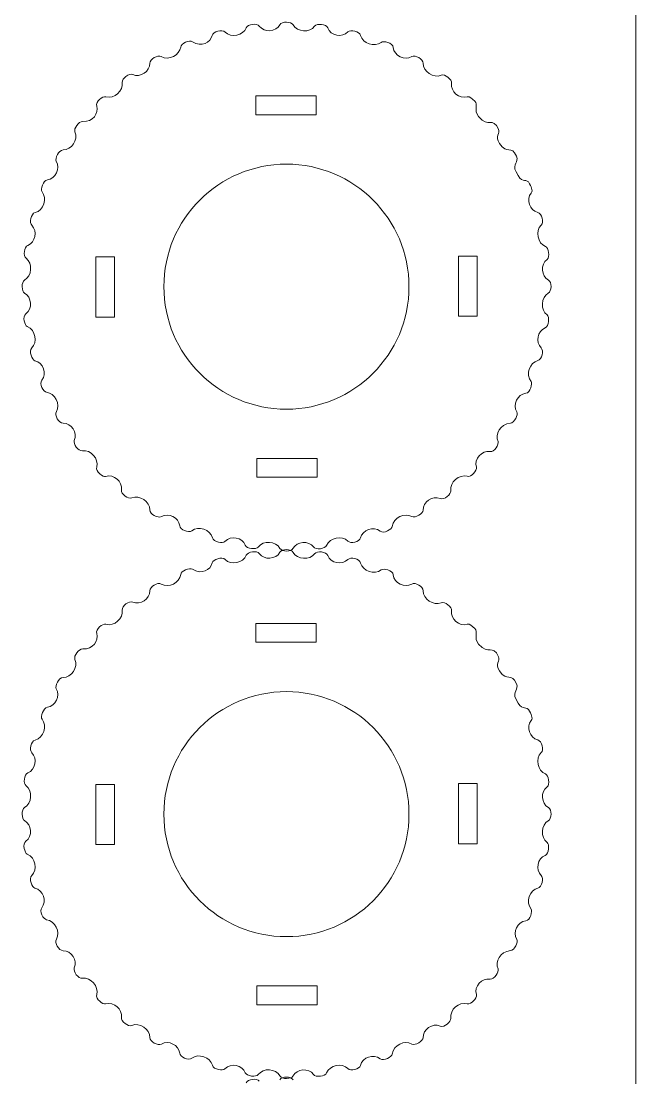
# Model space of a CAD drawing. Header units: centimetres. Extents: x -58 to 58, y -52 to 52.
# Drawn here: x 1.51 to 11.43, y -35.32 to -18.27 of the extents above; entities that cross this region are included whole.
import ezdxf

# ---------------------------------------------------------------- set-up
doc = ezdxf.new("R2010")
doc.units = ezdxf.units.CM
doc.header["$MEASUREMENT"] = 0
doc.layers.add('Camada 1', color=7, linetype='Continuous')

msp = doc.modelspace()

# ---------------------------------------------------------------- linework, layer by layer
at = {"layer": 'Camada 1', "color": 5, "lineweight": 9}
msp.add_open_spline([(11.4264, -1.18999), (11.4264, -1.18999), (11.4264, -51.17008), (11.4264, -51.17008)], degree=3, dxfattribs=at)
at = {"layer": 'Camada 1', "color": 3, "lineweight": 9}
for points in [[(4.80161, -18.44613), (4.75148, -18.39417), (4.60906, -18.44221), (4.59505, -18.50022)], [(5.14401, -18.37635), (5.09607, -18.50207), (4.8951, -18.54301), (4.80161, -18.44613)], [(5.35388, -18.34973), (5.31331, -18.29379), (5.16499, -18.32138), (5.14401, -18.37635)], [(5.68607, -18.32791), (5.62213, -18.44586), (5.43226, -18.45782), (5.35388, -18.34973)], [(5.89826, -18.33002), (5.86622, -18.27245), (5.71755, -18.26987), (5.68607, -18.32791)], [(6.24533, -18.35261), (6.16583, -18.46005), (5.96324, -18.44675), (5.89826, -18.33002)], [(6.45676, -18.37972), (6.4322, -18.3158), (6.2834, -18.30118), (6.24533, -18.35261)], [(6.781, -18.44405), (6.68918, -18.541), (6.50464, -18.50427), (6.45676, -18.37972)], [(6.98807, -18.50136), (6.97029, -18.43064), (6.82088, -18.40198), (6.781, -18.44405)], [(4.27756, -18.60253), (4.22611, -18.56865), (4.09252, -18.62957), (4.08613, -18.68725)], [(4.59505, -18.50022), (4.56754, -18.61415), (4.41886, -18.69554), (4.27756, -18.60253)], [(7.31668, -18.61332), (7.2119, -18.69614), (7.02056, -18.63066), (6.98807, -18.50136)], [(7.51377, -18.69291), (7.50644, -18.61987), (7.36044, -18.57873), (7.31668, -18.61332)], [(4.08613, -18.68725), (4.07139, -18.82044), (3.88835, -18.91088), (3.77347, -18.84198)], [(7.81262, -18.84157), (7.69918, -18.91107), (7.52718, -18.82676), (7.51377, -18.69291)], [(3.77347, -18.84198), (3.71422, -18.80643), (3.58565, -18.8847), (3.58703, -18.94921)], [(7.99515, -18.94874), (7.99619, -18.88275), (7.86938, -18.80681), (7.81262, -18.84157)], [(3.58703, -18.94921), (3.58991, -19.08127), (3.43392, -19.18631), (3.31159, -19.13151)], [(8.28861, -19.14229), (8.16566, -19.19751), (7.99302, -19.08358), (7.99515, -18.94874)], [(3.1439, -19.25979), (3.1654, -19.39311), (3.01043, -19.52935), (2.88089, -19.4906)], [(3.31159, -19.13151), (3.2545, -19.10594), (3.13328, -19.19382), (3.1439, -19.25979)], [(8.45422, -19.27308), (8.46346, -19.2118), (8.34547, -19.11675), (8.28861, -19.14229)], [(8.70606, -19.48934), (8.57725, -19.52972), (8.43434, -19.40495), (8.45422, -19.27308)], [(2.88089, -19.4906), (2.82563, -19.47406), (2.70981, -19.56939), (2.73063, -19.63995)], [(8.83003, -19.56071), (8.77726, -19.51893), (8.74959, -19.47569), (8.70606, -19.48934)], [(8.89048, -19.80974), (8.80029, -19.70658), (8.89335, -19.61084), (8.83003, -19.56071)], [(2.73063, -19.63995), (2.76408, -19.75326), (2.67313, -19.9), (2.50547, -19.88879)], [(2.50547, -19.88879), (2.44369, -19.88465), (2.35593, -20.00188), (2.38086, -20.05759)], [(9.21231, -20.01337), (9.11237, -19.80192), (9.05797, -20.00133), (8.89048, -19.80974)], [(2.38086, -20.05759), (2.43576, -20.18027), (2.32314, -20.35053), (2.18876, -20.34836)], [(9.22702, -20.24381), (9.14785, -20.1254), (9.24425, -20.08094), (9.21231, -20.01337)], [(9.5009, -20.44892), (9.41864, -20.25846), (9.35208, -20.43087), (9.22702, -20.24381)], [(2.18876, -20.34836), (2.11716, -20.34719), (2.05268, -20.48953), (2.07861, -20.53037)], [(9.49424, -20.70262), (9.42766, -20.56711), (9.54431, -20.54938), (9.5009, -20.44892)], [(2.07861, -20.53037), (2.15094, -20.6443), (2.06764, -20.81447), (1.93518, -20.8295)], [(3.81458, -22.55372), (3.81458, -21.46218), (4.69945, -20.57731), (5.79099, -20.57731)], [(5.79099, -20.57731), (6.88253, -20.57731), (7.7674, -21.46218), (7.7674, -22.55372)], [(9.69749, -20.86389), (9.63417, -20.80858), (9.58841, -20.89423), (9.49424, -20.70262)], [(1.93518, -20.8295), (1.86817, -20.8371), (1.82118, -20.9885), (1.84945, -21.02191)], [(9.73721, -21.04357), (9.77483, -20.99625), (9.7355, -20.94581), (9.69749, -20.86389)], [(1.84945, -21.02191), (1.93813, -21.12665), (1.87164, -21.32681), (1.73811, -21.35829)], [(9.8433, -21.35611), (9.71505, -21.32423), (9.65485, -21.14716), (9.73721, -21.04357)], [(1.73811, -21.35829), (1.66643, -21.37517), (1.64521, -21.52605), (1.68425, -21.56337)], [(9.89966, -21.56057), (9.94438, -21.51838), (9.91043, -21.37279), (9.8433, -21.35611)], [(1.68425, -21.56337), (1.78061, -21.65544), (1.74354, -21.84009), (1.61905, -21.88781)], [(9.97011, -21.90561), (9.84195, -21.85863), (9.80044, -21.65417), (9.89966, -21.56057)], [(1.61905, -21.88781), (1.56054, -21.91024), (1.54343, -22.06112), (1.59098, -22.0956)], [(9.99457, -22.11432), (10.0485, -22.07517), (10.01688, -21.92275), (9.97011, -21.90561)], [(1.59098, -22.0956), (1.7009, -22.17526), (1.68681, -22.38329), (1.56709, -22.44733)], [(10.01614, -22.44641), (9.89842, -22.3822), (9.88656, -22.19271), (9.99457, -22.11432)], [(1.56709, -22.44733), (1.51261, -22.47647), (1.52368, -22.63592), (1.56409, -22.65669)], [(10.0148, -22.65944), (10.07141, -22.62815), (10.07465, -22.47833), (10.01614, -22.44641)], [(1.56409, -22.65669), (1.68553, -22.71912), (1.69838, -22.91247), (1.58821, -22.99117)], [(5.79099, -24.53015), (4.69945, -24.53015), (3.81458, -23.64527), (3.81458, -22.55372)], [(7.7674, -22.55372), (7.7674, -23.64527), (6.88253, -24.53015), (5.79099, -24.53015)], [(9.99606, -23.01028), (9.88383, -22.93248), (9.89567, -22.72533), (10.0148, -22.65944)], [(1.58821, -22.99117), (1.52707, -23.03484), (1.57206, -23.18285), (1.61032, -23.19776)], [(9.96317, -23.21836), (10.0258, -23.19372), (10.03221, -23.03534), (9.99606, -23.01028)], [(1.61032, -23.19776), (1.74897, -23.25172), (1.77765, -23.45378), (1.68569, -23.54269)], [(9.89973, -23.54194), (9.80345, -23.45027), (9.83982, -23.26689), (9.96317, -23.21836)], [(1.68569, -23.54269), (1.63159, -23.595), (1.68659, -23.73786), (1.73554, -23.74844)], [(9.84617, -23.7464), (9.91144, -23.73117), (9.94324, -23.58336), (9.89973, -23.54194)], [(1.73554, -23.74844), (1.86879, -23.77726), (1.93102, -23.95966), (1.84507, -24.06418)], [(9.73602, -24.08449), (9.64292, -23.97088), (9.71822, -23.77625), (9.84617, -23.7464)], [(1.84507, -24.06418), (1.80189, -24.11671), (1.86924, -24.25315), (1.92388, -24.25833)], [(9.65173, -24.27423), (9.72695, -24.26685), (9.76152, -24.11561), (9.73602, -24.08449)], [(1.92388, -24.25833), (2.0584, -24.27107), (2.15098, -24.45444), (2.08155, -24.57054)], [(9.50597, -24.57491), (9.4322, -24.46034), (9.51705, -24.28742), (9.65173, -24.27423)], [(2.08155, -24.57054), (2.04699, -24.6283), (2.11855, -24.75677), (2.19041, -24.75635)], [(9.40296, -24.75593), (9.46876, -24.75132), (9.53376, -24.61808), (9.50597, -24.57491)], [(2.19041, -24.75635), (2.32223, -24.75556), (2.42553, -24.91179), (2.37041, -25.03317)], [(9.20444, -25.05024), (9.15252, -24.94002), (9.23385, -24.76777), (9.40296, -24.75593)], [(2.37041, -25.03317), (2.3426, -25.09443), (2.4397, -25.21042), (2.50056, -25.20089)], [(9.07454, -25.21454), (9.1456, -25.2264), (9.22512, -25.09411), (9.20444, -25.05024)], [(2.50056, -25.20089), (2.63332, -25.18011), (2.76848, -25.33385), (2.731, -25.4629)], [(8.8538, -25.46439), (8.81564, -25.33553), (8.94198, -25.19243), (9.07454, -25.21454)], [(2.731, -25.4629), (2.7084, -25.54077), (2.83719, -25.62877), (2.87448, -25.61666)], [(2.87448, -25.61666), (3.00811, -25.57325), (3.14854, -25.7007), (3.12887, -25.83105)], [(8.70552, -25.61371), (8.76982, -25.63099), (8.87168, -25.52478), (8.8538, -25.46439)], [(8.4416, -25.85074), (8.42233, -25.7007), (8.57507, -25.57864), (8.70552, -25.61371)], [(3.12887, -25.83105), (3.11857, -25.89937), (3.23968, -25.98815), (3.29887, -25.96255)], [(3.29887, -25.96255), (3.42139, -25.90952), (3.59025, -26.022), (3.58795, -26.15575)], [(8.27044, -25.9728), (8.34197, -26.00407), (8.44722, -25.89447), (8.4416, -25.85074)], [(7.99624, -26.16154), (7.98948, -26.02597), (8.14781, -25.91921), (8.27044, -25.9728)], [(3.58795, -26.15575), (3.58673, -26.22573), (3.71697, -26.29652), (3.77553, -26.26228)], [(3.77553, -26.26228), (3.88899, -26.19591), (4.05582, -26.27894), (4.06924, -26.41123)], [(7.49742, -26.42486), (7.51666, -26.2725), (7.70376, -26.19787), (7.81123, -26.26242)], [(7.81123, -26.26242), (7.86914, -26.29719), (7.99842, -26.20517), (7.99624, -26.16154)], [(4.06924, -26.41123), (4.07545, -26.47236), (4.21204, -26.53425), (4.26489, -26.49185)], [(4.26489, -26.49185), (4.36954, -26.40788), (4.5639, -26.47348), (4.59639, -26.60367)], [(6.9856, -26.60791), (7.01545, -26.47605), (7.19829, -26.41377), (7.30271, -26.49941)], [(7.30271, -26.49941), (7.36023, -26.54658), (7.49217, -26.4664), (7.49742, -26.42486)], [(4.79724, -26.66502), (4.89735, -26.55834), (5.08094, -26.60429), (5.12731, -26.72527)], [(6.438, -26.72843), (6.48658, -26.60193), (6.69069, -26.56156), (6.7837, -26.66014)], [(4.59639, -26.60367), (4.61558, -26.68062), (4.76903, -26.69508), (4.79724, -26.66502)], [(5.12731, -26.72527), (5.15118, -26.78757), (5.30666, -26.79636), (5.33531, -26.7556)], [(5.33531, -26.7556), (5.41393, -26.64377), (5.62231, -26.6567), (5.68687, -26.77716)], [(5.89628, -26.78023), (5.95819, -26.65971), (6.14775, -26.6463), (6.22731, -26.75384)], [(6.22731, -26.75384), (6.26522, -26.80507), (6.41655, -26.78427), (6.438, -26.72843)], [(6.7837, -26.66014), (6.82588, -26.70484), (6.97153, -26.67004), (6.9856, -26.60791)], [(4.80161, -26.95716), (4.75148, -26.90522), (4.60906, -26.95326), (4.59505, -27.01125)], [(5.14401, -26.88738), (5.09607, -27.01311), (4.8951, -27.05404), (4.80161, -26.95716)], [(5.35388, -26.86074), (5.31336, -26.80488), (5.16499, -26.83237), (5.14401, -26.88738)], [(5.68607, -26.83895), (5.62218, -26.95679), (5.43235, -26.96893), (5.35388, -26.86074)], [(5.89826, -26.84106), (5.86622, -26.78348), (5.71755, -26.78088), (5.68607, -26.83895)], [(5.68687, -26.77716), (5.71799, -26.83526), (5.87113, -26.82919), (5.89628, -26.78023)], [(6.24533, -26.86364), (6.16583, -26.97111), (5.96324, -26.95776), (5.89826, -26.84106)], [(6.45676, -26.89075), (6.4322, -26.82685), (6.2834, -26.81221), (6.24533, -26.86364)], [(6.781, -26.95506), (6.68909, -27.05208), (6.5046, -27.01524), (6.45676, -26.89075)], [(6.98807, -27.01239), (6.97029, -26.94165), (6.82083, -26.91301), (6.781, -26.95506)], [(4.27756, -27.11357), (4.22608, -27.0797), (4.09252, -27.14061), (4.08613, -27.19828)], [(4.59505, -27.01125), (4.56754, -27.1252), (4.41886, -27.20658), (4.27756, -27.11357)], [(7.31668, -27.12437), (7.2119, -27.20717), (7.02056, -27.1417), (6.98807, -27.01239)], [(7.51377, -27.20396), (7.50644, -27.1309), (7.36044, -27.08978), (7.31668, -27.12437)], [(4.08613, -27.19828), (4.07139, -27.33148), (3.88833, -27.42192), (3.77347, -27.35303)], [(7.81262, -27.3526), (7.69913, -27.42211), (7.52718, -27.3378), (7.51377, -27.20396)], [(3.77347, -27.35303), (3.71422, -27.3175), (3.58565, -27.39571), (3.58703, -27.46025)], [(7.99515, -27.45977), (7.99619, -27.39376), (7.8694, -27.31784), (7.81262, -27.3526)], [(3.31159, -27.64256), (3.25447, -27.61695), (3.13326, -27.70485), (3.1439, -27.77083)], [(3.58703, -27.46025), (3.58991, -27.5923), (3.4339, -27.69736), (3.31159, -27.64256)], [(8.28861, -27.65333), (8.16566, -27.70861), (7.99302, -27.59456), (7.99515, -27.45977)], [(3.1439, -27.77083), (3.1654, -27.90417), (3.01043, -28.04036), (2.88089, -28.00164)], [(8.45422, -27.78412), (8.46346, -27.72283), (8.34547, -27.62776), (8.28861, -27.65333)], [(8.70606, -28.00035), (8.57725, -28.04077), (8.43434, -27.91601), (8.45422, -27.78412)], [(2.88089, -28.00164), (2.8256, -27.9851), (2.70981, -28.08043), (2.73063, -28.15098)], [(8.83003, -28.07174), (8.77738, -28.03004), (8.74955, -27.9867), (8.70606, -28.00035)], [(8.89048, -28.32077), (8.80029, -28.21761), (8.89335, -28.12189), (8.83003, -28.07174)], [(2.73063, -28.15098), (2.76408, -28.2643), (2.67313, -28.41103), (2.50547, -28.39982)], [(2.50547, -28.39982), (2.44369, -28.39568), (2.35593, -28.51291), (2.38086, -28.56863)], [(9.21231, -28.52441), (9.11237, -28.31295), (9.05795, -28.51236), (8.89048, -28.32077)], [(2.38086, -28.56863), (2.43576, -28.6913), (2.32314, -28.86152), (2.18876, -28.85939)], [(9.22702, -28.75483), (9.14785, -28.63623), (9.24428, -28.59201), (9.21231, -28.52441)], [(9.5009, -28.95993), (9.41866, -28.76951), (9.35192, -28.94191), (9.22702, -28.75483)], [(2.18876, -28.85939), (2.11694, -28.85826), (2.05281, -29.00076), (2.07861, -29.0414)], [(9.49424, -29.21363), (9.42766, -29.07805), (9.54431, -29.06046), (9.5009, -28.95993)], [(2.07861, -29.0414), (2.15094, -29.15533), (2.06764, -29.3255), (1.93518, -29.34053)], [(3.81458, -31.06477), (3.81458, -29.97322), (4.69945, -29.08835), (5.79099, -29.08835)], [(5.79099, -29.08835), (6.88253, -29.08835), (7.7674, -29.97322), (7.7674, -31.06477)], [(9.69749, -29.37491), (9.63398, -29.31956), (9.58834, -29.40522), (9.49424, -29.21363)], [(1.93518, -29.34053), (1.86817, -29.34814), (1.82118, -29.49954), (1.84945, -29.53294)], [(9.73721, -29.55461), (9.77483, -29.50729), (9.7355, -29.45687), (9.69749, -29.37491)], [(1.84945, -29.53294), (1.93815, -29.63771), (1.87162, -29.8378), (1.73811, -29.8693)], [(9.8433, -29.86712), (9.71408, -29.83445), (9.65529, -29.65764), (9.73721, -29.55461)], [(1.73811, -29.8693), (1.66645, -29.88621), (1.64519, -30.03706), (1.68425, -30.0744)], [(9.89966, -30.07161), (9.94422, -30.02955), (9.91073, -29.88415), (9.8433, -29.86712)], [(1.68425, -30.0744), (1.78054, -30.16643), (1.74367, -30.35103), (1.61905, -30.39882)], [(9.97011, -30.41665), (9.84195, -30.36968), (9.80044, -30.16521), (9.89966, -30.07161)], [(1.61905, -30.39882), (1.56057, -30.42125), (1.54341, -30.57216), (1.59098, -30.60661)], [(9.99457, -30.62535), (10.0485, -30.5862), (10.01688, -30.43378), (9.97011, -30.41665)], [(1.59098, -30.60661), (1.701, -30.68627), (1.68671, -30.8943), (1.56709, -30.95834)], [(10.01614, -30.95744), (9.89842, -30.89323), (9.88656, -30.70375), (9.99457, -30.62535)], [(1.56709, -30.95834), (1.51263, -30.98748), (1.52368, -31.1469), (1.56409, -31.16773)], [(10.0148, -31.17045), (10.07121, -31.13957), (10.07483, -30.98943), (10.01614, -30.95744)], [(1.56409, -31.16773), (1.68572, -31.23038), (1.6982, -31.42363), (1.58821, -31.5022)], [(5.79099, -33.04118), (4.69945, -33.04118), (3.81458, -32.15629), (3.81458, -31.06477)], [(7.7674, -31.06477), (7.7674, -32.15629), (6.88253, -33.04118), (5.79099, -33.04118)], [(9.99606, -31.52131), (9.88425, -31.44381), (9.89522, -31.23593), (10.0148, -31.17045)], [(1.58821, -31.5022), (1.52704, -31.54587), (1.57206, -31.69391), (1.61032, -31.7088)], [(9.96317, -31.7294), (10.02577, -31.70479), (10.03224, -31.5464), (9.99606, -31.52131)], [(1.61032, -31.7088), (1.74901, -31.76278), (1.77759, -31.96492), (1.68569, -32.05372)], [(9.89973, -32.05297), (9.80345, -31.9613), (9.83982, -31.77791), (9.96317, -31.7294)], [(1.68569, -32.05372), (1.63159, -32.10598), (1.68654, -32.24877), (1.73554, -32.25947)], [(9.84617, -32.25744), (9.91144, -32.24222), (9.94324, -32.09441), (9.89973, -32.05297)], [(1.73554, -32.25947), (1.86934, -32.28864), (1.93075, -32.47104), (1.84507, -32.57522)], [(9.73602, -32.59553), (9.64292, -32.48192), (9.71822, -32.28728), (9.84617, -32.25744)], [(1.84507, -32.57522), (1.80189, -32.62774), (1.86924, -32.76418), (1.92388, -32.76936)], [(9.65173, -32.78526), (9.72693, -32.77791), (9.76152, -32.62666), (9.73602, -32.59553)], [(1.92388, -32.76936), (2.0584, -32.78211), (2.15098, -32.96549), (2.08155, -33.08157)], [(9.50597, -33.08595), (9.43224, -32.97142), (9.51699, -32.79846), (9.65173, -32.78526)], [(2.08155, -33.08157), (2.04701, -33.13932), (2.11847, -33.26778), (2.19041, -33.26736)], [(9.40296, -33.26697), (9.46876, -33.26237), (9.53376, -33.12911), (9.50597, -33.08595)], [(2.19041, -33.26736), (2.32218, -33.26659), (2.42553, -33.42278), (2.37041, -33.54421)], [(9.20444, -33.56125), (9.15254, -33.45108), (9.23381, -33.2788), (9.40296, -33.26697)], [(2.37041, -33.54421), (2.3426, -33.60548), (2.4397, -33.72147), (2.50056, -33.71192)], [(9.07454, -33.72557), (9.14558, -33.73744), (9.22514, -33.60518), (9.20444, -33.56125)], [(2.50056, -33.71192), (2.63332, -33.69116), (2.7685, -33.84488), (2.731, -33.97394)], [(8.8538, -33.97543), (8.81566, -33.84659), (8.94193, -33.70346), (9.07454, -33.72557)], [(2.731, -33.97394), (2.70894, -34.0499), (2.834, -34.13959), (2.87448, -34.1277)], [(2.87448, -34.1277), (3.01672, -34.08597), (3.14779, -34.2165), (3.12887, -34.34207)], [(8.4416, -34.36178), (8.42253, -34.21336), (8.57195, -34.09048), (8.70552, -34.12472)], [(8.70552, -34.12472), (8.77023, -34.14131), (8.87181, -34.03622), (8.8538, -33.97543)], [(3.12887, -34.34207), (3.11857, -34.41041), (3.23966, -34.49922), (3.29887, -34.47358)], [(3.29887, -34.47358), (3.42139, -34.42057), (3.59025, -34.53304), (3.58795, -34.66678)], [(7.99624, -34.67258), (7.98948, -34.53705), (8.14776, -34.43022), (8.27044, -34.48383)], [(8.27044, -34.48383), (8.34192, -34.51508), (8.44722, -34.40554), (8.4416, -34.36178)], [(3.58795, -34.66678), (3.58673, -34.73676), (3.71697, -34.80756), (3.77553, -34.77331)], [(3.77553, -34.77331), (3.88899, -34.70694), (4.05582, -34.78998), (4.06924, -34.92226)], [(7.49742, -34.93588), (7.51567, -34.78472), (7.7031, -34.70853), (7.81123, -34.77346)], [(7.81123, -34.77346), (7.86905, -34.8082), (7.99842, -34.71626), (7.99624, -34.67258)], [(4.06924, -34.92226), (4.07545, -34.98345), (4.21209, -35.04524), (4.26489, -35.00288)], [(4.26489, -35.00288), (4.36954, -34.91892), (4.5639, -34.98449), (4.59639, -35.11472)], [(6.9856, -35.11894), (7.01549, -34.98709), (7.19826, -34.92478), (7.30271, -35.01044)], [(7.30271, -35.01044), (7.36033, -35.05768), (7.49244, -34.97718), (7.49742, -34.93588)], [(4.59639, -35.11472), (4.61558, -35.19165), (4.76903, -35.20611), (4.79724, -35.17605)], [(4.79724, -35.17605), (4.8974, -35.06932), (5.08097, -35.11536), (5.12731, -35.2363)], [(6.438, -35.23947), (6.48658, -35.11296), (6.69067, -35.07259), (6.7837, -35.17117)], [(6.7837, -35.17117), (6.82588, -35.21587), (6.97153, -35.18107), (6.9856, -35.11894)], [(5.12731, -35.2363), (5.15118, -35.2986), (5.30669, -35.30737), (5.33531, -35.26664)], [(5.33531, -35.26664), (5.41393, -35.15481), (5.62231, -35.16773), (5.68687, -35.2882)], [(5.89826, -35.35209), (5.86622, -35.29457), (5.71769, -35.29189), (5.68607, -35.34996)], [(5.68687, -35.2882), (5.71801, -35.34634), (5.87115, -35.34015), (5.89628, -35.29127)], [(5.89628, -35.29127), (5.95829, -35.17065), (6.1478, -35.15741), (6.22731, -35.26487)], [(6.22731, -35.26487), (6.26522, -35.31612), (6.41655, -35.29529), (6.438, -35.23947)], [(5.35388, -35.37177), (5.31336, -35.31591), (5.16499, -35.3434), (5.14401, -35.39842)]]:
    msp.add_open_spline(points, degree=3, dxfattribs=at)
at = {"layer": 'Camada 1', "lineweight": 9}
for points in [[(6.27106, -19.47562), (5.94747, -19.47562), (5.62385, -19.47562), (5.30025, -19.47562)], [(5.30025, -19.47562), (5.30025, -19.57675), (5.30025, -19.67789), (5.30025, -19.77901)], [(6.27106, -19.77901), (6.27106, -19.67789), (6.27106, -19.57675), (6.27106, -19.47562)], [(5.30025, -19.77901), (5.62385, -19.77901), (5.94747, -19.77901), (6.27106, -19.77901)], [(3.01924, -22.0732), (2.91812, -22.0732), (2.81698, -22.0732), (2.71585, -22.0732)], [(2.71585, -22.0732), (2.71585, -22.39683), (2.71585, -22.72043), (2.71585, -23.04405)], [(3.01924, -23.04405), (3.01924, -22.72043), (3.01924, -22.39683), (3.01924, -22.0732)], [(8.86865, -22.06), (8.76753, -22.06), (8.66639, -22.06), (8.56526, -22.06)], [(8.56526, -22.06), (8.56526, -22.38364), (8.56526, -22.70723), (8.56526, -23.03085)], [(8.86865, -23.03085), (8.86865, -22.70723), (8.86865, -22.38364), (8.86865, -22.06)], [(2.71585, -23.04405), (2.81698, -23.04405), (2.91812, -23.04405), (3.01924, -23.04405)], [(8.56526, -23.03085), (8.66639, -23.03085), (8.76753, -23.03085), (8.86865, -23.03085)], [(6.28427, -25.32506), (5.96066, -25.32506), (5.63704, -25.32506), (5.31345, -25.32506)], [(5.31345, -25.32506), (5.31345, -25.42616), (5.31345, -25.5273), (5.31345, -25.62842)], [(6.28427, -25.62842), (6.28427, -25.5273), (6.28427, -25.42616), (6.28427, -25.32506)], [(5.31345, -25.62842), (5.63704, -25.62842), (5.96066, -25.62842), (6.28427, -25.62842)], [(6.27106, -27.98666), (5.94747, -27.98666), (5.62385, -27.98666), (5.30025, -27.98666)], [(5.30025, -27.98666), (5.30025, -28.08778), (5.30025, -28.18892), (5.30025, -28.29005)], [(6.27106, -28.29005), (6.27106, -28.18892), (6.27106, -28.08778), (6.27106, -27.98666)], [(5.30025, -28.29005), (5.62385, -28.29005), (5.94747, -28.29005), (6.27106, -28.29005)], [(3.01924, -30.58425), (2.91812, -30.58425), (2.81698, -30.58425), (2.71585, -30.58425)], [(2.71585, -30.58425), (2.71585, -30.90784), (2.71585, -31.23147), (2.71585, -31.5551)], [(3.01924, -31.5551), (3.01924, -31.23147), (3.01924, -30.90784), (3.01924, -30.58425)], [(8.86865, -30.57105), (8.76753, -30.57105), (8.66639, -30.57105), (8.56526, -30.57105)], [(8.56526, -30.57105), (8.56526, -30.89465), (8.56526, -31.21827), (8.56526, -31.54189)], [(8.86865, -31.54189), (8.86865, -31.21827), (8.86865, -30.89465), (8.86865, -30.57105)], [(8.56526, -31.54189), (8.66639, -31.54189), (8.76753, -31.54189), (8.86865, -31.54189)], [(2.71585, -31.5551), (2.81698, -31.5551), (2.91812, -31.5551), (3.01924, -31.5551)], [(6.28427, -33.83607), (5.96066, -33.83607), (5.63704, -33.83607), (5.31345, -33.83607)], [(5.31345, -33.83607), (5.31345, -33.93719), (5.31345, -34.03833), (5.31345, -34.13946)], [(6.28427, -34.13946), (6.28427, -34.03833), (6.28427, -33.93719), (6.28427, -33.83607)], [(5.31345, -34.13946), (5.63704, -34.13946), (5.96066, -34.13946), (6.28427, -34.13946)]]:
    msp.add_open_spline(points, degree=3, dxfattribs=at)

doc.saveas('drawing.dxf')
